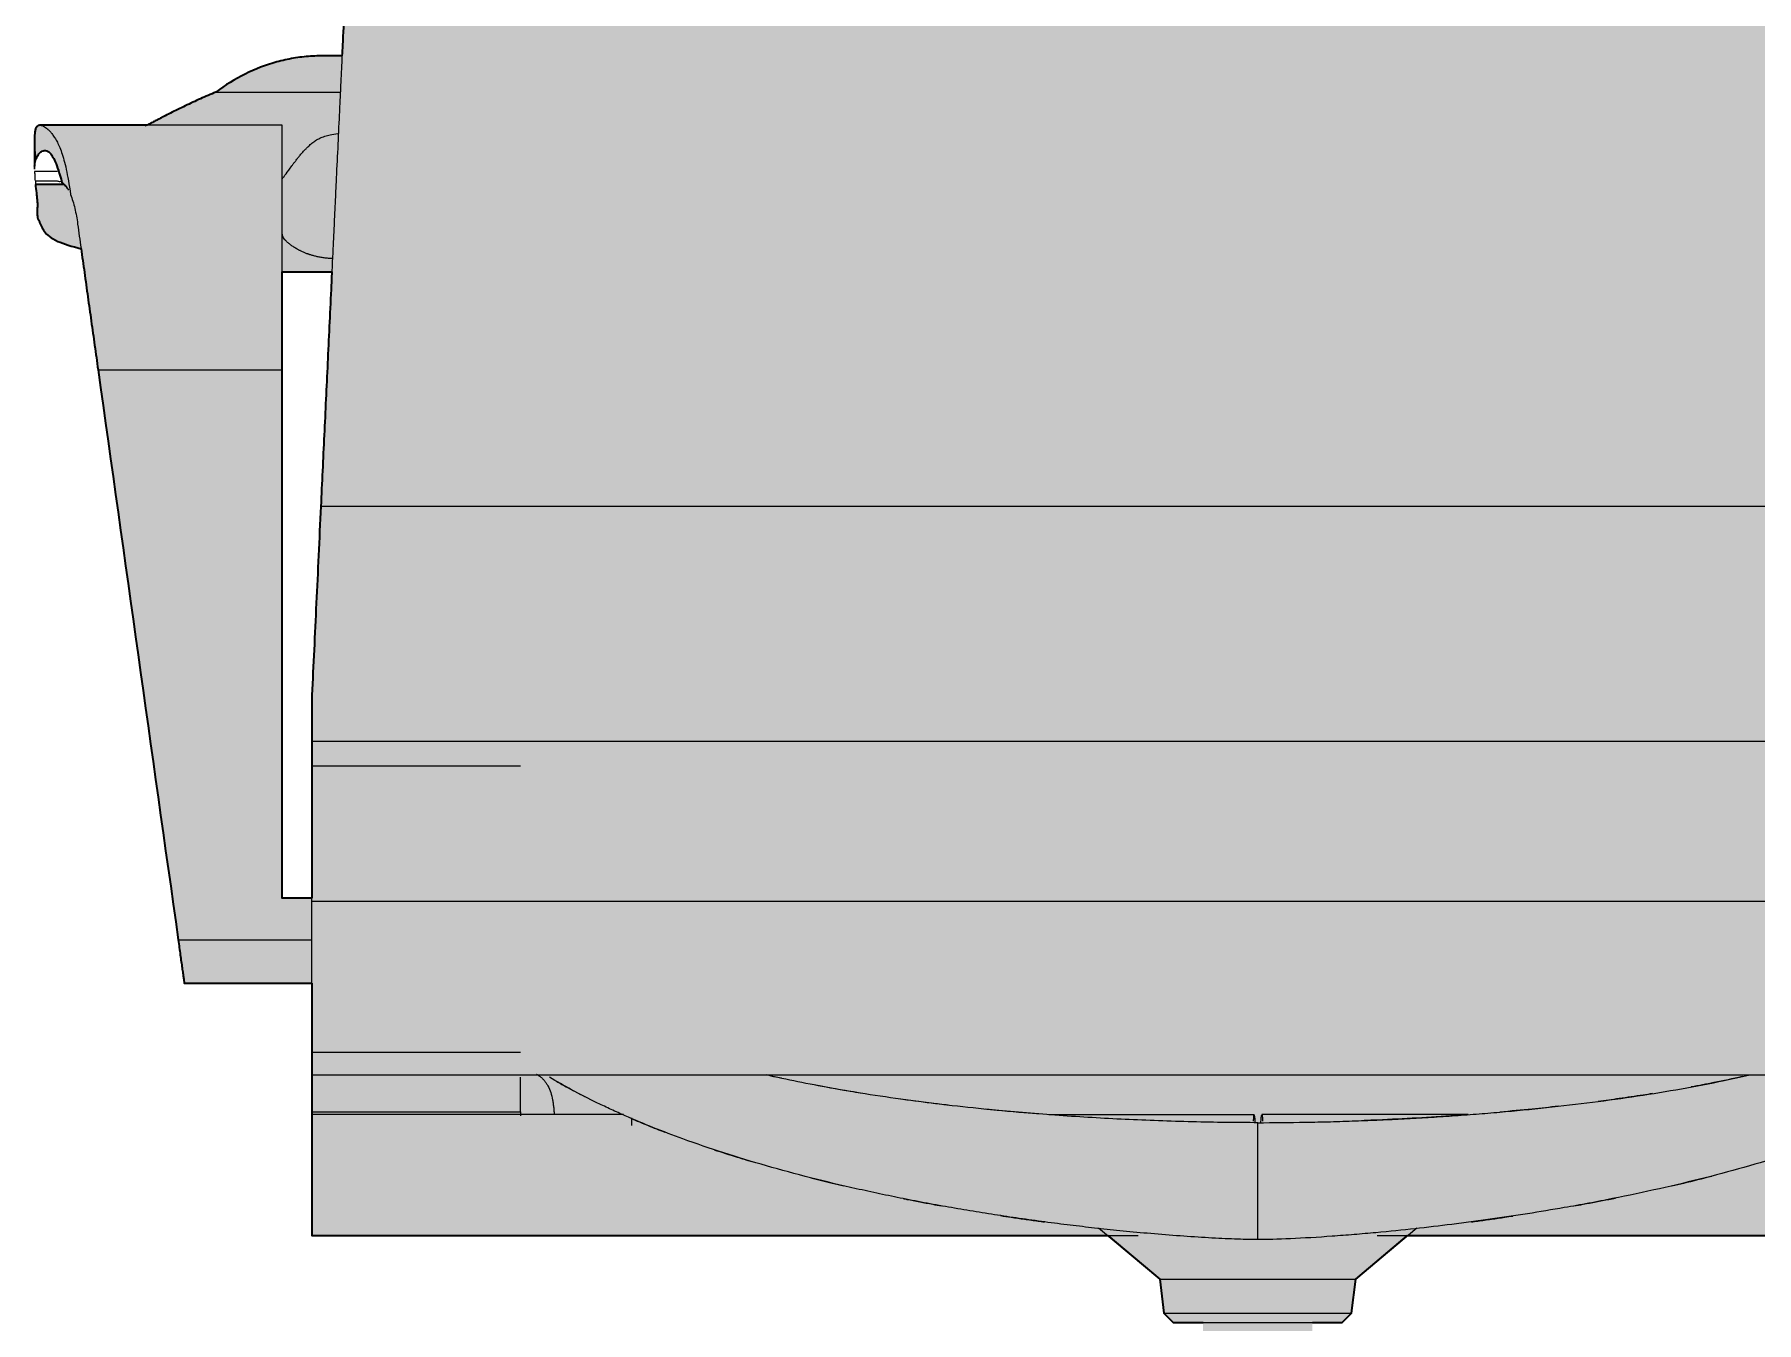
# Model space of a CAD drawing. Header units: millimetres. Extents: x 0 to 2114, y 0 to 2075.
# Drawn here: x 153.1 to 600.3, y 1516.9 to 1851.5 of the extents above; entities that cross this region are included whole.
import ezdxf

# ---------------------------------------------------------------- set-up
doc = ezdxf.new("R2010")
doc.units = ezdxf.units.MM
doc.layers.add('Blocks', color=7, linetype='Continuous')
doc.layers.add('Blocks$Fill', color=7, linetype='Continuous', true_color=0xffffff)
doc.layers.add('Blocks$Inner', color=7, linetype='Continuous', lineweight=25, true_color=0x007f00)
doc.layers.add('Blocks$Outline', color=7, linetype='Continuous', lineweight=35, true_color=0xff3f3f)

# ---------------------------------------------------------------- blocks, each defined once
blk = doc.blocks.new('Setu Side Chair Front')
at = {"layer": 'Blocks$Fill'}
h = blk.add_hatch(color=256, dxfattribs=at)
h.paths.add_polyline_path([(187.05, 61.03), (181.1, 57.6), (181.1, 3.43), (187.05, 0), (227.23, 0), (231.92, 4.7), (231.92, 56.33), (227.93, 60.33), (231.79, 60.33), (231.79, 73.03), (231.82, 73.59), (231.86, 74.15), (231.91, 74.71), (231.97, 75.27), (232.05, 75.82), (232.14, 76.36), (232.24, 76.91), (232.35, 77.45), (232.48, 77.98), (232.62, 78.51), (232.78, 79.04), (232.94, 79.57), (233.12, 80.08), (233.31, 80.6), (233.51, 81.1), (233.73, 81.6), (233.95, 82.09), (234.19, 82.57), (234.44, 83.04), (234.7, 83.51), (234.97, 83.96), (235.25, 84.41), (235.54, 84.84), (235.84, 85.27), (236.15, 85.68), (236.47, 86.09), (236.8, 86.48), (237.14, 86.86), (237.49, 87.23), (237.85, 87.59), (238.21, 87.93), (238.58, 88.27), (238.97, 88.59), (239.35, 88.89), (239.75, 89.19), (240.15, 89.47), (240.56, 89.73), (240.97, 89.99), (241.39, 90.22), (241.82, 90.44), (242.24, 90.65), (242.67, 90.84), (243.11, 91.02), (243.55, 91.18), (244, 91.33), (244.45, 91.47), (244.9, 91.58), (245.36, 91.69), (450.28, 133.35), (451.21, 133.51), (452.2, 133.65), (453.23, 133.78), (454.3, 133.88), (455.39, 133.97), (456.48, 134.04), (457.57, 134.07), (458.63, 134.09), (459.66, 134.08), (460.64, 134.04), (461.55, 133.97), (462.4, 133.89), (462.79, 133.84), (463.16, 133.78), (463.51, 133.72), (463.83, 133.66), (464.12, 133.59), (464.26, 133.55), (464.4, 133.51), (464.52, 133.48), (464.64, 133.44), (464.75, 133.4), (464.86, 133.36), (485.52, 123.25), (547.45, 91.69), (547.55, 91.64), (547.64, 91.58), (547.73, 91.53), (547.82, 91.47), (547.92, 91.4), (548.01, 91.33), (548.1, 91.26), (548.19, 91.18), (548.28, 91.1), (548.36, 91.02), (548.45, 90.93), (548.54, 90.84), (548.63, 90.75), (548.71, 90.65), (548.8, 90.55), (548.89, 90.44), (548.97, 90.34), (549.06, 90.22), (549.23, 89.99), (549.39, 89.73), (549.56, 89.47), (549.72, 89.19), (549.88, 88.89), (550.04, 88.59), (550.19, 88.27), (550.34, 87.93), (550.49, 87.59), (550.63, 87.23), (550.77, 86.86), (550.91, 86.48), (551.05, 86.09), (551.3, 85.27), (551.54, 84.41), (551.76, 83.51), (551.97, 82.57), (552.15, 81.6), (552.32, 80.59), (552.47, 79.57), (552.6, 78.51), (552.71, 77.45), (552.8, 76.36), (552.86, 75.27), (552.91, 74.15), (552.94, 73.03), (552.94, 61.03), (538.15, 61.03), (532.21, 57.6), (532.21, 3.43), (538.15, 0), (578.33, 0), (583.03, 4.7), (583.03, 56.33), (579.03, 60.33), (581.28, 60.33), (581.28, 120.66), (581.28, 120.7), (581.28, 120.73), (581.27, 120.77), (581.27, 120.8), (581.27, 120.84), (581.26, 120.87), (581.25, 120.91), (581.25, 120.94), (581.24, 120.98), (581.23, 121.01), (581.22, 121.05), (581.2, 121.08), (581.19, 121.12), (581.18, 121.16), (581.16, 121.19), (581.15, 121.23), (581.13, 121.26), (581.11, 121.3), (581.09, 121.34), (581.07, 121.37), (581.05, 121.41), (581.03, 121.45), (581.01, 121.49), (580.98, 121.52), (580.93, 121.6), (580.88, 121.67), (580.82, 121.75), (580.75, 121.82), (580.52, 122.09), (759.43, 91.58), (759.98, 91.47), (760.53, 91.33), (761.07, 91.18), (761.6, 91.02), (762.12, 90.84), (762.65, 90.65), (763.16, 90.44), (763.67, 90.22), (764.18, 89.99), (764.68, 89.73), (765.17, 89.47), (765.66, 89.19), (766.14, 88.89), (766.61, 88.59), (767.07, 88.27), (767.52, 87.93), (767.96, 87.59), (768.39, 87.23), (768.81, 86.86), (769.22, 86.48), (769.62, 86.09), (770, 85.68), (770.38, 85.27), (770.74, 84.84), (771.09, 84.41), (771.43, 83.96), (771.76, 83.51), (772.07, 83.04), (772.37, 82.57), (772.66, 82.09), (772.93, 81.6), (773.19, 81.1), (773.44, 80.6), (773.67, 80.08), (773.88, 79.57), (774.08, 79.04), (774.27, 78.51), (774.44, 77.98), (774.59, 77.45), (774.73, 76.91), (774.85, 76.36), (774.96, 75.82), (775.06, 75.27), (775.13, 74.71), (775.19, 74.15), (775.24, 73.59), (775.27, 73.03), (775.27, 61.03), (752.19, 61.03), (746.25, 57.6), (746.25, 3.43), (752.19, 0), (792.37, 0), (797.06, 4.7), (797.06, 56.33), (793.07, 60.33), (799.29, 60.33), (799.29, 117.55), (503.88, 213.53), (497.72, 214.77), (484.94, 215.13), (484.94, 344.35), (492.68, 344.35), (495.11, 346.78), (496.19, 355.6), (509.69, 366.92), (716.47, 366.93), (716.47, 366.95), (716.47, 367.98), (720.44, 367.98), (720.44, 394.31), (720.44, 414.56), (720.44, 414.56), (720.44, 432.49), (749.67, 432.5), (749.67, 432.5), (749.67, 432.5), (749.67, 432.51), (749.67, 432.51), (749.67, 432.51), (751.25, 443.77), (772.06, 591.79), (772.95, 598.14), (776.47, 623.23), (778.21, 623.69), (779.8, 624.16), (780.54, 624.4), (781.23, 624.64), (781.88, 624.89), (782.48, 625.14), (782.82, 625.29), (783.14, 625.44), (783.44, 625.6), (783.73, 625.76), (784, 625.91), (784.25, 626.07), (784.49, 626.23), (784.71, 626.39), (784.81, 626.47), (784.91, 626.55), (785.01, 626.63), (785.11, 626.72), (785.2, 626.8), (785.28, 626.88), (785.37, 626.96), (785.45, 627.04), (785.53, 627.12), (785.61, 627.2), (785.68, 627.29), (785.75, 627.37), (785.82, 627.45), (785.89, 627.53), (786.01, 627.7), (786.13, 627.86), (786.24, 628.03), (786.34, 628.19), (786.44, 628.36), (786.53, 628.53), (786.61, 628.69), (786.78, 629.02), (787.47, 630.51), (787.51, 630.59), (787.54, 630.68), (787.58, 630.76), (787.61, 630.84), (787.63, 630.92), (787.66, 631), (787.69, 631.08), (787.71, 631.16), (787.73, 631.24), (787.75, 631.32), (787.77, 631.4), (787.79, 631.48), (787.82, 631.65), (787.84, 631.8), (787.86, 631.96), (787.87, 632.12), (787.88, 632.28), (787.89, 632.44), (787.89, 632.6), (787.89, 632.91), (787.81, 634.45), (787.81, 634.6), (787.8, 634.75), (787.81, 634.91), (787.81, 635.06), (787.83, 635.36), (788.08, 637.72), (788.33, 639.93), (780.88, 639.93), (781.02, 640.06), (781.16, 640.19), (781.3, 640.31), (781.45, 640.44), (781.9, 642.09), (782.34, 643.52), (782.56, 644.16), (782.77, 644.75), (782.97, 645.28), (783.18, 645.77), (783.38, 646.22), (783.48, 646.42), (783.58, 646.62), (783.68, 646.8), (783.77, 646.98), (783.87, 647.14), (783.97, 647.3), (784.06, 647.44), (784.16, 647.58), (784.25, 647.71), (784.34, 647.83), (784.43, 647.94), (784.48, 647.99), (784.52, 648.04), (784.57, 648.09), (784.61, 648.13), (784.66, 648.18), (784.7, 648.22), (784.75, 648.26), (784.79, 648.3), (784.84, 648.34), (784.88, 648.37), (784.93, 648.4), (784.97, 648.43), (785.01, 648.46), (785.06, 648.49), (785.1, 648.52), (785.14, 648.54), (785.19, 648.56), (785.23, 648.58), (785.27, 648.6), (785.31, 648.62), (785.36, 648.64), (785.4, 648.65), (785.44, 648.67), (785.48, 648.68), (785.53, 648.69), (785.57, 648.7), (785.61, 648.71), (785.65, 648.72), (785.69, 648.72), (785.73, 648.73), (785.77, 648.73), (785.81, 648.74), (785.85, 648.74), (785.89, 648.74), (785.93, 648.74), (785.97, 648.73), (786.01, 648.73), (786.05, 648.73), (786.09, 648.72), (786.13, 648.72), (786.17, 648.71), (786.21, 648.7), (786.24, 648.7), (786.28, 648.69), (786.32, 648.68), (786.35, 648.67), (786.39, 648.66), (786.43, 648.64), (786.46, 648.63), (786.5, 648.62), (786.54, 648.6), (786.57, 648.59), (786.6, 648.57), (786.64, 648.55), (786.67, 648.54), (786.71, 648.52), (786.74, 648.5), (786.77, 648.48), (786.81, 648.46), (786.84, 648.44), (786.87, 648.42), (786.9, 648.39), (786.93, 648.37), (786.96, 648.35), (787, 648.32), (787.03, 648.3), (787.08, 648.25), (787.14, 648.19), (787.2, 648.14), (787.25, 648.08), (787.3, 648.02), (787.36, 647.97), (787.41, 647.91), (787.46, 647.85), (787.5, 647.78), (787.55, 647.72), (787.64, 647.6), (787.72, 647.47), (787.8, 647.35), (787.87, 647.22), (787.94, 647.09), (788.01, 646.95), (788.07, 646.82), (788.13, 646.68), (788.18, 646.54), (788.23, 646.39), (788.28, 646.23), (788.33, 646.07), (788.37, 645.91), (788.41, 645.74), (788.44, 645.57), (788.47, 645.4), (788.5, 645.22), (788.52, 645.05), (788.54, 644.87), (788.56, 644.65), (788.56, 651.74), (788.56, 652.15), (788.53, 652.75), (788.52, 653.04), (788.5, 653.31), (788.47, 653.57), (788.45, 653.7), (788.43, 653.81), (788.41, 653.93), (788.39, 654.04), (788.37, 654.14), (788.34, 654.24), (788.31, 654.33), (788.28, 654.42), (788.25, 654.51), (788.22, 654.58), (788.2, 654.62), (788.19, 654.66), (788.17, 654.7), (788.15, 654.73), (788.13, 654.77), (788.11, 654.8), (788.1, 654.83), (788.08, 654.86), (788.05, 654.89), (788.03, 654.92), (788.02, 654.93), (788.01, 654.95), (788, 654.96), (787.99, 654.97), (787.98, 654.99), (787.97, 655), (787.95, 655.01), (787.94, 655.02), (787.93, 655.03), (787.92, 655.05), (787.9, 655.06), (787.89, 655.07), (787.88, 655.08), (787.87, 655.09), (787.85, 655.1), (787.84, 655.11), (787.82, 655.12), (787.81, 655.13), (787.8, 655.14), (787.78, 655.15), (787.77, 655.15), (787.75, 655.16), (787.74, 655.17), (787.72, 655.18), (787.71, 655.19), (787.69, 655.19), (787.67, 655.2), (787.66, 655.21), (787.63, 655.22), (787.61, 655.23), (787.58, 655.24), (787.55, 655.24), (787.52, 655.25), (787.49, 655.26), (787.47, 655.27), (787.44, 655.27), (787.41, 655.28), (787.37, 655.28), (787.34, 655.28), (787.31, 655.29), (787.28, 655.29), (787.25, 655.29), (787.21, 655.29), (787.18, 655.29), (787.02, 655.29), (759.44, 655.29), (749.42, 660.33), (745.48, 662.17), (741.45, 663.92), (740.45, 664.65), (739.43, 665.35), (738.4, 666.03), (737.35, 666.68), (736.29, 667.3), (735.21, 667.9), (734.12, 668.46), (733.02, 669), (731.9, 669.5), (730.76, 669.98), (729.61, 670.43), (728.45, 670.85), (727.28, 671.24), (726.1, 671.59), (724.91, 671.92), (723.72, 672.21), (722.21, 672.52), (720.69, 672.79), (719.93, 672.9), (719.17, 673), (718.41, 673.09), (717.64, 673.16), (716.87, 673.21), (716.1, 673.25), (715.33, 673.28), (714.46, 673.29), (710.54, 673.29), (698.55, 902.08), (698.55, 902.12), (243.7, 902.12), (243.7, 902.08), (232.93, 673.29), (227.18, 673.29), (226.96, 673.29), (225.85, 673.27), (224.74, 673.21), (223.64, 673.13), (222.53, 673.01), (221.43, 672.86), (220.33, 672.69), (219.24, 672.49), (218.15, 672.26), (217.07, 672), (216, 671.72), (214.94, 671.41), (213.88, 671.08), (212.84, 670.73), (211.8, 670.35), (210.78, 669.94), (209.76, 669.51), (208.76, 669.06), (207.76, 668.58), (206.78, 668.08), (205.8, 667.55), (204.84, 667.01), (203.89, 666.43), (202.94, 665.84), (202.01, 665.22), (201.09, 664.58), (200.19, 663.92), (196.16, 662.17), (192.22, 660.33), (182.21, 655.29), (154.46, 655.29), (154.43, 655.29), (154.39, 655.29), (154.36, 655.29), (154.33, 655.29), (154.3, 655.28), (154.27, 655.28), (154.24, 655.28), (154.21, 655.27), (154.18, 655.27), (154.15, 655.26), (154.12, 655.25), (154.09, 655.24), (154.06, 655.24), (154.04, 655.23), (154.01, 655.22), (153.98, 655.21), (153.97, 655.2), (153.95, 655.19), (153.94, 655.19), (153.92, 655.18), (153.9, 655.17), (153.89, 655.16), (153.87, 655.15), (153.86, 655.15), (153.84, 655.14), (153.83, 655.13), (153.82, 655.12), (153.8, 655.11), (153.79, 655.1), (153.78, 655.09), (153.76, 655.08), (153.75, 655.07), (153.74, 655.06), (153.72, 655.05), (153.71, 655.03), (153.7, 655.02), (153.69, 655.01), (153.67, 655), (153.66, 654.99), (153.65, 654.97), (153.64, 654.96), (153.63, 654.95), (153.62, 654.93), (153.61, 654.92), (153.59, 654.89), (153.57, 654.86), (153.55, 654.83), (153.53, 654.8), (153.51, 654.77), (153.49, 654.73), (153.47, 654.7), (153.45, 654.66), (153.44, 654.62), (153.42, 654.58), (153.39, 654.51), (153.36, 654.42), (153.33, 654.33), (153.3, 654.24), (153.28, 654.14), (153.25, 654.04), (153.23, 653.93), (153.21, 653.81), (153.19, 653.69), (153.17, 653.57), (153.15, 653.31), (153.12, 653.04), (153.11, 652.75), (153.09, 652.15), (153.08, 651.74), (153.08, 644.65), (153.1, 644.87), (153.12, 645.05), (153.14, 645.22), (153.17, 645.4), (153.2, 645.57), (153.23, 645.74), (153.27, 645.91), (153.31, 646.07), (153.36, 646.23), (153.41, 646.39), (153.46, 646.54), (153.51, 646.68), (153.57, 646.82), (153.63, 646.95), (153.7, 647.09), (153.77, 647.22), (153.84, 647.35), (153.92, 647.47), (154, 647.6), (154.09, 647.72), (154.14, 647.78), (154.19, 647.85), (154.23, 647.91), (154.28, 647.97), (154.34, 648.02), (154.39, 648.08), (154.44, 648.14), (154.5, 648.19), (154.56, 648.25), (154.62, 648.3), (154.65, 648.32), (154.68, 648.35), (154.71, 648.37), (154.74, 648.39), (154.77, 648.42), (154.8, 648.44), (154.83, 648.46), (154.87, 648.48), (154.9, 648.5), (154.93, 648.52), (154.97, 648.54), (155, 648.55), (155.04, 648.57), (155.07, 648.59), (155.11, 648.6), (155.14, 648.62), (155.18, 648.63), (155.21, 648.64), (155.25, 648.66), (155.29, 648.67), (155.32, 648.68), (155.36, 648.69), (155.4, 648.7), (155.44, 648.7), (155.47, 648.71), (155.51, 648.72), (155.55, 648.72), (155.59, 648.73), (155.63, 648.73), (155.67, 648.73), (155.71, 648.74), (155.75, 648.74), (155.79, 648.74), (155.83, 648.74), (155.87, 648.73), (155.91, 648.73), (155.95, 648.72), (155.99, 648.72), (156.03, 648.71), (156.07, 648.7), (156.12, 648.69), (156.16, 648.68), (156.2, 648.67), (156.24, 648.65), (156.28, 648.64), (156.33, 648.62), (156.37, 648.6), (156.41, 648.58), (156.45, 648.56), (156.5, 648.54), (156.54, 648.52), (156.58, 648.49), (156.63, 648.46), (156.67, 648.43), (156.72, 648.4), (156.76, 648.37), (156.8, 648.34), (156.85, 648.3), (156.89, 648.26), (156.94, 648.22), (156.98, 648.18), (157.03, 648.13), (157.07, 648.09), (157.12, 648.04), (157.16, 647.99), (157.21, 647.94), (157.3, 647.83), (157.39, 647.71), (157.49, 647.58), (157.58, 647.44), (157.67, 647.3), (157.77, 647.14), (157.87, 646.98), (157.96, 646.8), (158.06, 646.62), (158.16, 646.42), (158.26, 646.22), (158.46, 645.77), (158.67, 645.28), (158.87, 644.75), (159.09, 644.16), (159.3, 643.52), (159.74, 642.09), (160.19, 640.44), (160.34, 640.31), (160.48, 640.19), (160.63, 640.06), (160.76, 639.93), (153.31, 639.93), (153.75, 635.97), (153.81, 635.36), (153.83, 635.06), (153.83, 634.91), (153.84, 634.75), (153.84, 634.6), (153.83, 634.45), (153.75, 632.91), (153.75, 632.6), (153.75, 632.44), (153.76, 632.28), (153.77, 632.12), (153.78, 631.96), (153.8, 631.8), (153.83, 631.65), (153.85, 631.48), (153.87, 631.4), (153.89, 631.32), (153.91, 631.24), (153.93, 631.16), (153.95, 631.08), (153.98, 631), (154.01, 630.92), (154.03, 630.84), (154.07, 630.76), (154.1, 630.68), (154.13, 630.59), (154.17, 630.51), (154.86, 629.02), (155.03, 628.69), (155.11, 628.53), (155.2, 628.36), (155.3, 628.19), (155.4, 628.03), (155.51, 627.86), (155.63, 627.7), (155.76, 627.53), (155.82, 627.45), (155.89, 627.37), (155.96, 627.29), (156.03, 627.2), (156.11, 627.12), (156.19, 627.04), (156.27, 626.96), (156.36, 626.88), (156.44, 626.8), (156.54, 626.72), (156.63, 626.63), (156.73, 626.55), (156.83, 626.47), (156.93, 626.39), (157.16, 626.23), (157.39, 626.07), (157.64, 625.91), (157.91, 625.76), (158.2, 625.6), (158.5, 625.44), (158.82, 625.29), (159.17, 625.14), (159.76, 624.89), (160.41, 624.64), (161.11, 624.4), (161.84, 624.16), (163.44, 623.69), (165.17, 623.23), (169.59, 591.79), (190.39, 443.77), (190.94, 439.85), (191.97, 432.51), (191.97, 432.51), (191.97, 432.51), (191.97, 432.5), (191.97, 432.5), (191.97, 432.5), (225.12, 432.49), (225.12, 408.79), (225.12, 408.71), (225.14, 398.4), (225.14, 398.39), (225.14, 398.38), (225.14, 366.98), (225.14, 366.95), (225.14, 366.93), (279.47, 366.92), (431.81, 366.92), (445.31, 355.6), (446.39, 346.78), (448.82, 344.35), (456.56, 344.35), (456.56, 215.13), (443.86, 214.77), (437.7, 213.53), (429.36, 210.82), (429.02, 210.7), (295.14, 157.41), (207.04, 121.44), (205.89, 120.93), (205.37, 120.68), (204.9, 120.44), (204.68, 120.31), (204.46, 120.19), (204.26, 120.07), (204.08, 119.96), (203.9, 119.84), (203.73, 119.73), (203.58, 119.61), (203.44, 119.51), (203.31, 119.4), (203.25, 119.35), (203.2, 119.3), (203.14, 119.25), (203.09, 119.2), (203.05, 119.15), (203, 119.1), (202.97, 119.06), (202.93, 119.02), (202.92, 118.99), (202.9, 118.97), (202.89, 118.95), (202.87, 118.93), (202.86, 118.91), (202.85, 118.89), (202.84, 118.87), (202.83, 118.85), (202.82, 118.83), (202.81, 118.81), (202.8, 118.79), (202.79, 118.77), (202.76, 118.74), (202.73, 118.71), (202.71, 118.68), (202.68, 118.65), (202.66, 118.62), (202.64, 118.59), (202.61, 118.56), (202.59, 118.53), (202.58, 118.5), (202.56, 118.47), (202.54, 118.44), (202.54, 118.43), (202.53, 118.41), (202.52, 118.4), (202.52, 118.38), (202.51, 118.37), (202.51, 118.36), (202.5, 118.34), (202.5, 118.33), (202.49, 118.31), (202.49, 118.3), (202.48, 118.28), (202.48, 118.27), (202.48, 118.25), (202.47, 118.23), (202.47, 118.22), (202.47, 118.21), (202.47, 118.21), (202.47, 118.2), (202.47, 118.19), (202.47, 118.18), (202.47, 118.17), (202.47, 118.16), (202.47, 118.16), (202.47, 118.16), (202.47, 118.16), (202.47, 61.03)], flags=0)
h.paths.add_polyline_path([(713.47, 617.25), (724.22, 617.25), (724.22, 454.53), (720.44, 454.53), (720.44, 484.44), (720.23, 488.43), (720.22, 488.47), (717.05, 549.1)], flags=0)
h.paths.add_polyline_path([(217.42, 591.79), (217.42, 617.25), (230.3, 617.25), (225.12, 507.27), (225.12, 500.14), (225.12, 495.25), (225.12, 454.53), (217.42, 454.53)], flags=0)
at = {"layer": 'Blocks$Inner'}
for p, q in [((232.93, 673.29), (227.18, 673.29)), ((200.19, 663.92), (232.49, 663.92)), ((153.08, 651.74), (153.08, 643.9)), ((159.01, 643.25), (153.1, 643.25)), ((153.23, 640.89), (158.62, 640.89)), ((153.31, 640.89), (153.31, 639.93)), ((160.83, 639.93), (153.31, 639.93)), ((217.42, 617.3), (230.3, 617.3)), ((217.42, 617.25), (230.3, 617.25)), ((169.59, 591.79), (217.42, 591.79)), ((716.67, 556.3), (227.43, 556.3)), ((717.05, 495.25), (225.12, 495.25)), ((279.27, 488.87), (225.14, 488.87)), ((225.12, 453.8), (717.05, 453.8)), ((191.97, 432.5), (225.12, 432.49)), ((225.14, 414.56), (279.27, 414.56)), ((225.12, 408.71), (717.05, 408.71)), ((308.17, 395.5), (308.17, 397.54)), ((470.8, 365.89), (470.8, 396.26)), ((448.82, 344.35), (453.01, 344.35)), ((488.49, 344.35), (492.68, 344.35))]:
    blk.add_line(p, q, dxfattribs=at)
for points in [[(217.42, 655.29), (154.46, 655.29)], [(169.59, 591.79), (190.39, 443.77), (225.12, 443.77)], [(225.12, 454.53), (217.42, 454.53), (217.42, 591.79)], [(225.14, 398.03), (225.14, 399.05), (279.27, 399.05), (279.27, 398.03)], [(306.07, 398.41), (279.4, 398.41), (225.14, 398.4)], [(416.46, 398.41), (421.96, 398.41), (428.92, 398.41), (435.94, 398.41), (437.53, 398.41), (439.13, 398.41), (440.72, 398.41), (442.31, 398.41), (443.91, 398.41), (445.5, 398.41), (447.09, 398.41), (448.69, 398.41), (450.28, 398.41), (451.88, 398.41), (453.47, 398.41), (455.06, 398.41), (456.66, 398.41), (458.25, 398.41), (459.85, 398.41), (461.44, 398.41), (463.04, 398.41), (464.63, 398.41), (466.23, 398.41), (467.82, 398.41), (469.42, 398.41), (469.78, 398.41)], [(525.44, 398.41), (519.65, 398.41), (512.69, 398.41), (505.67, 398.41), (498.59, 398.41), (497, 398.41), (495.4, 398.41), (493.81, 398.41), (492.21, 398.41), (490.62, 398.41), (489.03, 398.41), (487.43, 398.41), (485.84, 398.41), (484.24, 398.41), (482.65, 398.41), (481.05, 398.41), (479.46, 398.41), (477.86, 398.41), (476.27, 398.41), (474.67, 398.41), (473.08, 398.41), (471.82, 398.41)], [(225.14, 366.93), (279.47, 366.92), (336.64, 366.92), (391.08, 366.92), (392.67, 366.92), (399.43, 366.92), (401.02, 366.92), (407.87, 366.92), (409.46, 366.92), (411.05, 366.92), (412.64, 366.92), (419.61, 366.92), (421.2, 366.92), (422.79, 366.92), (424.38, 366.92), (425.97, 366.92), (427.56, 366.92), (429.16, 366.92), (430.75, 366.92), (432.34, 366.92), (433.93, 366.92), (435.53, 366.92), (439.72, 366.92)], [(429.42, 368.93), (445.31, 355.6), (496.19, 355.6), (512.06, 368.92)], [(501.77, 366.92), (506.08, 366.92), (507.67, 366.92), (509.27, 366.92), (510.86, 366.92), (512.45, 366.92), (514.04, 366.92), (515.63, 366.92), (517.23, 366.92), (518.82, 366.92), (520.41, 366.92), (522, 366.92), (528.97, 366.92), (530.56, 366.92), (532.15, 366.92), (533.73, 366.92), (540.59, 366.92), (542.18, 366.92), (548.94, 366.92), (550.53, 366.92), (604.97, 366.92), (662.14, 366.92), (716.47, 366.93)], [(445.31, 355.6), (446.39, 346.78), (495.11, 346.78), (496.19, 355.6)], [(446.39, 346.78), (448.82, 344.35), (492.68, 344.35), (495.11, 346.78)]]:
    blk.add_lwpolyline(points, dxfattribs=at)
for points, knots in [([(242.88, 884.74), (242.6, 878.72), (242.03, 866.67), (241.18, 848.57), (240.33, 830.47), (239.48, 812.34), (238.61, 793.97), (237.75, 775.62), (236.9, 757.58), (236.05, 739.56), (235.21, 721.67), (234.51, 706.76), (233.93, 694.54), (233.5, 685.28), (233.14, 677.58), (232.85, 671.48), (232.64, 666.94), (232.42, 662.46), (232.15, 656.58), (231.81, 649.3), (231.46, 642), (231.18, 636.04), (230.97, 631.5), (230.75, 626.87), (230.45, 620.59), (230.08, 612.62), (229.63, 602.99), (229.18, 593.49), (228.74, 584.14), (228.15, 571.69), (227.72, 562.44), (227.43, 556.3)], [457.543763, 457.543763, 457.543763, 457.543763, 457.599319, 457.654874, 457.71043, 457.765985, 457.821541, 457.877096, 457.932652, 457.988207, 458.043763, 458.099319, 458.127096, 458.154874, 458.182652, 458.196541, 458.21043, 458.224319, 458.238207, 458.265985, 458.293763, 458.307652, 458.321541, 458.33543, 458.349319, 458.377096, 458.404874, 458.432652, 458.46043, 458.488207, 458.543763, 458.543763, 458.543763, 458.543763]), ([(229.19, 673.23), (228.45, 673.28), (226.96, 673.31), (224, 673.21), (220.32, 672.76), (214.53, 671.46), (207.65, 668.84), (202.59, 665.71), (200.19, 663.92)], [0.3, 0.3, 0.3, 0.3, 0.35, 0.4, 0.5, 0.6, 0.8, 1, 1, 1, 1]), ([(181.84, 655.11), (182.16, 655.27), (182.79, 655.58), (183.73, 656.04), (184.65, 656.52), (185.57, 657), (186.81, 657.64), (189.01, 658.75), (192.21, 660.34), (196.14, 662.18), (198.83, 663.35), (200.19, 663.92)], [-1.07939281, -1.07939281, -1.07939281, -1.07939281, -1.075, -1.07083333, -1.06666667, -1.0625, -1.05833333, -1.05, -1.03333333, -1.01666667, -1, -1, -1, -1]), ([(153.5, 647.03), (153.47, 647.23), (153.41, 647.64), (153.32, 648.28), (153.24, 648.92), (153.15, 649.8), (153.1, 650.68), (153.08, 651.54), (153.08, 652.16), (153.11, 652.75), (153.15, 653.51), (153.26, 654.14), (153.42, 654.6), (153.61, 654.97), (153.94, 655.25), (154.48, 655.32), (155, 655.22), (155.43, 655.05), (155.9, 654.76), (156.43, 654.37), (156.99, 653.84), (157.57, 653.15), (158.18, 652.27), (158.84, 651.21), (159.5, 649.9), (160.34, 647.75), (161.32, 644.17), (162.07, 639.94), (162.43, 637.33)], [0.4666667, 0.4666667, 0.4666667, 0.4666667, 0.4833333, 0.5, 0.5166667, 0.5333333, 0.5666667, 0.5833333, 0.6, 0.6166667, 0.6333333, 0.6666667, 0.6833333, 0.7, 0.7333333, 0.7666667, 0.7833333, 0.8, 0.8166667, 0.8333333, 0.85, 0.8666667, 0.8833333, 0.9, 0.9166667, 0.9333333, 0.9666667, 1, 1, 1, 1]), ([(217.42, 591.79), (217.42, 626.81), (217.42, 652.25), (217.42, 655.23), (217.42, 655.29)], [144.2666253, 144.2666253, 144.2666253, 144.2666253, 144.42276, 144.5482955, 144.5482955, 144.5482955, 144.5482955]), ([(217.42, 641.4), (217.45, 641.46), (217.75, 641.84), (218.8, 643.22), (219.76, 644.56), (220.39, 645.41), (220.91, 646.08), (221.47, 646.8), (222.08, 647.56), (222.63, 648.21), (223.05, 648.66), (223.3, 648.92), (223.49, 649.11), (223.69, 649.3), (223.95, 649.55), (224.42, 650), (225.12, 650.63), (225.91, 651.23), (226.61, 651.66), (227.19, 651.95), (227.81, 652.21), (228.67, 652.52), (229.96, 652.88), (231.13, 653.07), (231.82, 653.15)], [0, 0, 0, 0, 0.1666667, 0.3333333, 0.4166667, 0.4583333, 0.5, 0.5416667, 0.5833333, 0.625, 0.6458333, 0.65625, 0.6666667, 0.6770833, 0.6875, 0.7083333, 0.75, 0.7916667, 0.8125, 0.8333333, 0.8541667, 0.875, 0.9166667, 0.9690958, 0.9690958, 0.9690958, 0.9690958]), ([(153.06, 643.86), (153.06, 643.9), (153.06, 644.17), (153.07, 644.69), (153.15, 645.28), (153.23, 645.74), (153.31, 646.08), (153.41, 646.39), (153.55, 646.78), (153.76, 647.22), (154.03, 647.64), (154.28, 647.97), (154.5, 648.2), (154.73, 648.4), (155.09, 648.61), (155.58, 648.77), (156.23, 648.71), (156.93, 648.3), (157.67, 647.4), (158.72, 645.39), (159.58, 642.8), (160.19, 640.44)], [-1.9474949, -1.9474949, -1.9474949, -1.9474949, -1.9375, -1.875, -1.8125, -1.78125, -1.75, -1.71875, -1.6875, -1.625, -1.5625, -1.53125, -1.5, -1.46875, -1.4375, -1.375, -1.3125, -1.25, -1.1875, -1.125, -1, -1, -1, -1]), ([(153.31, 639.93), (153.4, 639.22), (153.52, 638.12), (153.67, 636.76), (153.75, 635.97), (153.81, 635.36), (153.85, 634.75), (153.81, 633.94), (153.73, 632.91), (153.76, 631.86), (153.94, 631.11), (154.09, 630.68), (154.25, 630.35), (154.41, 630.02), (154.61, 629.58), (154.96, 628.8), (155.54, 627.69), (156.78, 626.38), (159.42, 624.86), (162.77, 623.83), (165.17, 623.23)], [0, 0, 0, 0, 0.1, 0.15, 0.175, 0.2, 0.225, 0.25, 0.3, 0.35, 0.375, 0.3875, 0.4, 0.4125, 0.425, 0.45, 0.5, 0.55, 0.6, 0.681868, 0.681868, 0.681868, 0.681868]), ([(158.62, 640.89), (158.75, 640.87), (159, 640.83), (159.33, 640.76), (159.57, 640.7), (159.74, 640.65), (159.82, 640.63), (159.86, 640.62)], [6.3908578, 6.3908578, 6.3908578, 6.3908578, 6.4741911, 6.5575244, 6.6408578, 6.6825244, 6.7241911, 6.7241911, 6.7241911, 6.7241911]), ([(161.91, 638.46), (161.83, 638.61), (161.65, 638.9), (161.33, 639.32), (160.87, 639.84), (160.48, 640.21), (160.19, 640.44)], [0.75, 0.75, 0.75, 0.75, 0.8, 0.85, 0.9, 1, 1, 1, 1]), ([(160.19, 640.44), (160.56, 640.25), (161.13, 639.71), (161.71, 638.77), (161.92, 638.4)], [-1, -1, -1, -1, -0.5, -0.229105, -0.229105, -0.229105, -0.229105]), ([(160.42, 640.28), (160.44, 640.26), (160.48, 640.23), (160.56, 640.18), (160.68, 640.08), (160.77, 639.99), (160.83, 639.93)], [0.6666667, 0.6666667, 0.6666667, 0.6666667, 0.7083333, 0.75, 0.8333333, 1, 1, 1, 1]), ([(164.27, 629.64), (164.56, 627.53), (165.01, 624.37), (165.6, 620.17), (166.04, 617.02), (166.48, 613.88), (166.92, 610.74), (167.36, 607.61), (167.81, 604.46), (168.25, 601.3), (168.84, 597.09), (169.29, 593.91), (169.59, 591.79)], [2, 2, 2, 2, 2.166667, 2.25, 2.333333, 2.416667, 2.5, 2.583333, 2.666667, 2.75, 2.833333, 3, 3, 3, 3]), ([(230.37, 620.66), (229.95, 620.68), (229.35, 620.73), (228.58, 620.81), (228.03, 620.88), (227.5, 620.96), (226.83, 621.08), (226.06, 621.25), (225.35, 621.45), (224.87, 621.59), (224.61, 621.67), (224.41, 621.74), (224.22, 621.8), (223.96, 621.89), (223.53, 622.04), (222.96, 622.29), (222.43, 622.54), (222.04, 622.73), (221.76, 622.87), (221.5, 623.01), (221.17, 623.18), (220.81, 623.39), (220.41, 623.64), (219.89, 623.99), (219.24, 624.46), (218.59, 625.02), (218.09, 625.54), (217.6, 626.22), (217.44, 626.73), (217.42, 627.07)], [0.0714286, 0.0714286, 0.0714286, 0.0714286, 0.1071429, 0.125, 0.1428571, 0.1607143, 0.1785714, 0.2142857, 0.25, 0.2678571, 0.2767857, 0.2857143, 0.2946429, 0.3035714, 0.3214286, 0.3571429, 0.3928571, 0.4107143, 0.4285714, 0.4464286, 0.4642857, 0.5, 0.5357143, 0.5714286, 0.6428571, 0.7142857, 0.7857143, 0.8571429, 1, 1, 1, 1]), ([(225.12, 507.27), (225.12, 504.72), (225.12, 501.11), (225.12, 497.22), (225.12, 495.49), (225.12, 494.91)], [491.22829717, 491.22829717, 491.22829717, 491.22829717, 491.25211772, 491.2648432, 491.27124193, 491.27124193, 491.27124193, 491.27124193]), ([(225.12, 453.8), (225.12, 458.7), (225.12, 466.88), (225.12, 473.64), (225.12, 477.79), (225.12, 481.48), (225.12, 485.49), (225.12, 489.32), (225.12, 492.21), (225.12, 494.16), (225.12, 495.19), (225.12, 495.29), (225.12, 495.21)], [-0.0005296, -0.0005296, -0.0005296, -0.0005296, 0.0503723, 0.1012742, 0.1267252, 0.1521761, 0.203078, 0.2539799, 0.3048818, 0.3557837, 0.4066856, 0.4575875, 0.4575875, 0.4575875, 0.4575875]), ([(225.12, 408.79), (225.12, 408.75), (225.12, 408.65), (225.12, 408.93), (225.12, 409.91), (225.12, 411.89), (225.12, 415.36), (225.12, 420.76), (225.12, 426.13), (225.12, 430.87), (225.12, 435.65), (225.12, 441.57), (225.12, 448.16), (225.12, 452.04), (225.12, 453.8)], [-0.1323705, -0.1323705, -0.1323705, -0.1323705, -0.1295868, -0.1219641, -0.1143413, -0.1067186, -0.0914731, -0.0762276, -0.060982, -0.0533593, -0.0457365, -0.030491, -0.0152455, -0.0005296, -0.0005296, -0.0005296, -0.0005296]), ([(190.39, 443.77), (190.59, 442.36), (190.86, 440.39), (191.18, 438.11), (191.41, 436.48), (191.56, 435.42), (191.65, 434.82), (191.7, 434.45), (191.79, 433.83), (191.89, 433.11), (191.95, 432.65), (191.97, 432.52), (191.97, 432.51), (191.97, 432.5)], [152.4778927, 152.4778927, 152.4778927, 152.4778927, 152.561236, 152.6029077, 152.6445794, 152.686251, 152.696669, 152.7070869, 152.7279227, 152.7695944, 152.8112661, 152.8390472, 152.8508223, 152.8508223, 152.8508223, 152.8508223]), ([(283.43, 408.86), (283.48, 408.83), (283.76, 408.67), (284.27, 408.34), (284.79, 407.92), (285.18, 407.54), (285.45, 407.24), (285.71, 406.91), (286.04, 406.44), (286.57, 405.54), (287.18, 404.12), (287.56, 402.52), (287.78, 401.14), (287.91, 400.08), (287.99, 399.14), (288.03, 398.54), (288.04, 398.31)], [-0.5429302, -0.5429302, -0.5429302, -0.5429302, -0.5357143, -0.5, -0.4642857, -0.4464286, -0.4285714, -0.4107143, -0.3928571, -0.3571429, -0.2857143, -0.2142857, -0.1785714, -0.1428571, -0.1071429, -0.08562, -0.08562, -0.08562, -0.08562]), ([(470.8, 365.89), (469.33, 365.89), (465.71, 365.96), (458.99, 366.27), (451.58, 366.74), (443.85, 367.35), (436.54, 368.03), (429.95, 368.71), (424.7, 369.31), (420.45, 369.83), (416.01, 370.4), (410.43, 371.16), (403.98, 372.1), (397.61, 373.11), (391.23, 374.18), (384.88, 375.33), (378.68, 376.53), (372.56, 377.78), (364.46, 379.55), (354.57, 381.91), (343.11, 385), (332.03, 388.36), (319.63, 392.6), (310.02, 396.43), (302.84, 399.67), (298.13, 401.9), (292.75, 404.65), (288.68, 406.96), (286.8, 408.08)], [1, 1, 1, 1, 1.0277778, 1.0555556, 1.0833333, 1.1111111, 1.1388889, 1.1666667, 1.1944444, 1.2083333, 1.2222222, 1.25, 1.2777778, 1.3055556, 1.3333333, 1.3611111, 1.3888889, 1.4166667, 1.4444444, 1.5, 1.5555556, 1.6111111, 1.6666667, 1.75, 1.7708333, 1.7916667, 1.8333333, 1.8701237, 1.8701237, 1.8701237, 1.8701237]), ([(288.26, 407.22), (289.2, 406.68), (291.72, 405.25), (294.29, 403.88), (295.9, 403.06)], [0.28595361, 0.28595361, 0.28595361, 0.28595361, 0.3, 0.32320296, 0.32320296, 0.32320296, 0.32320296]), ([(470.8, 396.26), (465.43, 396.26), (456.77, 396.37), (444.95, 396.73), (436.3, 397.09), (427.76, 397.55), (419.11, 398.11), (410.71, 398.76), (401.42, 399.59), (391.37, 400.64), (377.05, 402.41), (360.73, 404.94), (348.51, 407.41), (343.08, 408.66)], [31.3658713, 31.3658713, 31.3658713, 31.3658713, 31.4340532, 31.4681441, 31.502235, 31.5363259, 31.5704168, 31.6045077, 31.6385986, 31.6840532, 31.7295077, 31.8204168, 31.8966417, 31.8966417, 31.8966417, 31.8966417]), ([(655.87, 408.72), (653.65, 407.38), (648.51, 404.43), (640.03, 400.17), (630.36, 395.92), (620.2, 391.99), (609.58, 388.36), (598.5, 385), (587.03, 381.91), (575.16, 379.08), (564.99, 376.92), (556.73, 375.33), (549.31, 373.99), (540.83, 372.59), (532.8, 371.39), (527.02, 370.59), (523.63, 370.15), (518.71, 369.53), (511.72, 368.71), (503.37, 367.85), (495.79, 367.19), (488.15, 366.6), (478.94, 366.05), (473.02, 365.89), (470.8, 365.89)], [0.1229763, 0.1229763, 0.1229763, 0.1229763, 0.1666667, 0.2222222, 0.2777778, 0.3333333, 0.3888889, 0.4444444, 0.5, 0.5555556, 0.6111111, 0.6388889, 0.6666667, 0.7083333, 0.75, 0.7708333, 0.78125, 0.7916667, 0.8333333, 0.875, 0.8958333, 0.9166667, 0.9583333, 1, 1, 1, 1]), ([(470.8, 396.26), (474.75, 396.26), (481.01, 396.32), (489.6, 396.51), (496.12, 396.72), (502.53, 396.97), (508.79, 397.28), (514.99, 397.63), (521.23, 398.03), (527.48, 398.49), (533.61, 399), (539.69, 399.56), (547.79, 400.38), (557.75, 401.54), (573.32, 403.7), (586.81, 406.08), (596.13, 408.11), (598.24, 408.59)], [1, 1, 1, 1, 1.05, 1.075, 1.1, 1.125, 1.15, 1.175, 1.2, 1.225, 1.25, 1.275, 1.3, 1.35, 1.4, 1.5, 1.5295329, 1.5295329, 1.5295329, 1.5295329]), ([(596.55, 408.21), (594.13, 407.67), (589.75, 406.75), (585.31, 405.9), (583.33, 405.53)], [0.46577655, 0.46577655, 0.46577655, 0.46577655, 0.5, 0.52718322, 0.52718322, 0.52718322, 0.52718322]), ([(368.2, 403.83), (366.55, 404.09), (362.45, 404.77), (358.4, 405.5), (356, 405.96)], [0.42790085, 0.42790085, 0.42790085, 0.42790085, 0.45, 0.48309656, 0.48309656, 0.48309656, 0.48309656]), ([(573.29, 403.81), (572.48, 403.68), (569.6, 403.23), (564.92, 402.54), (561.01, 402.01), (559.19, 401.77)], [0.57254088, 0.57254088, 0.57254088, 0.57254088, 0.58333333, 0.61111111, 0.63485184, 0.63485184, 0.63485184, 0.63485184]), ([(225.14, 398.4), (225.14, 398.38), (225.14, 398.36), (225.14, 398.32), (225.14, 398.25), (225.14, 398.11), (225.14, 397.97), (225.14, 397.87), (225.14, 397.78), (225.14, 397.69), (225.14, 397.57), (225.14, 397.35), (225.14, 396.98), (225.14, 396.5), (225.14, 396.06), (225.14, 395.78), (225.14, 395.56), (225.14, 395.32), (225.14, 394.98), (225.14, 394.34), (225.14, 393.3), (225.14, 392.12), (225.14, 391.1), (225.14, 390.3), (225.14, 389.47), (225.14, 388.31), (225.14, 386.14), (225.14, 384.04), (225.14, 382.54)], [0, 0, 0, 0, 0.0178571, 0.0357143, 0.0714286, 0.1071429, 0.125, 0.1339286, 0.1428571, 0.1517857, 0.1607143, 0.1785714, 0.2142857, 0.25, 0.2678571, 0.2767857, 0.2857143, 0.2946429, 0.3035714, 0.3214286, 0.3571429, 0.3928571, 0.4107143, 0.4285714, 0.4464286, 0.4642857, 0.5, 0.5714286, 0.5714286, 0.5714286, 0.5714286]), ([(390.36, 400.79), (388.88, 400.96), (384.58, 401.48), (380.32, 402.04), (377.53, 402.43)], [0.33093157, 0.33093157, 0.33093157, 0.33093157, 0.35, 0.38663026, 0.38663026, 0.38663026, 0.38663026]), ([(413.87, 398.52), (412.41, 398.64), (408.95, 398.92), (404.33, 399.33), (401.16, 399.64), (399.96, 399.76)], [0.23170022, 0.23170022, 0.23170022, 0.23170022, 0.25, 0.275, 0.29015909, 0.29015909, 0.29015909, 0.29015909]), ([(523.42, 398.2), (522.98, 398.16), (519.18, 397.89), (512.12, 397.44), (504.2, 397.05), (499.53, 396.85), (498.36, 396.81)], [0.7863471, 0.7863471, 0.7863471, 0.7863471, 0.7916667, 0.8333333, 0.875, 0.8888889, 0.8888889, 0.8888889, 0.8888889]), ([(548.84, 400.52), (546.59, 400.27), (541.53, 399.73), (536.45, 399.26), (533.6, 399.01)], [0.67945151, 0.67945151, 0.67945151, 0.67945151, 0.70833333, 0.74413001, 0.74413001, 0.74413001, 0.74413001]), ([(307.95, 397.4), (309.42, 396.76), (312.33, 395.54), (315.29, 394.37), (316.75, 393.81)], [0.37980077, 0.37980077, 0.37980077, 0.37980077, 0.4, 0.41925243, 0.41925243, 0.41925243, 0.41925243]), ([(329.58, 389.23), (331.54, 388.58), (334.75, 387.55), (338, 386.56), (339.25, 386.19)], [0.475, 0.475, 0.475, 0.475, 0.5, 0.51547799, 0.51547799, 0.51547799, 0.51547799]), ([(225.14, 382.54), (225.14, 381.48), (225.14, 379.49), (225.14, 377.31), (225.14, 376.05), (225.14, 375.5), (225.14, 375.15), (225.14, 374.2), (225.14, 372.87), (225.14, 371.78), (225.14, 371.18), (225.14, 370.97), (225.14, 370.66), (225.14, 370.06), (225.14, 369.48), (225.14, 368.98), (225.14, 368.67), (225.14, 368.42), (225.14, 368.16), (225.14, 367.88), (225.14, 367.61), (225.14, 367.3), (225.14, 367.04), (225.14, 366.95), (225.14, 366.93)], [0.5714286, 0.5714286, 0.5714286, 0.5714286, 0.625, 0.6785714, 0.7053571, 0.7120536, 0.71875, 0.7321429, 0.7857143, 0.8392857, 0.8526786, 0.859375, 0.8660714, 0.8928571, 0.9464286, 0.9732143, 1, 1.0178571, 1.0357143, 1.0714286, 1.1071429, 1.1428571, 1.2142857, 1.2857143, 1.2857143, 1.2857143, 1.2857143]), ([(354.69, 381.94), (356.52, 381.48), (359.38, 380.77), (362.26, 380.09), (363.29, 379.85)], [0.57823333, 0.57823333, 0.57823333, 0.57823333, 0.6, 0.6120497, 0.6120497, 0.6120497, 0.6120497]), ([(578.31, 379.85), (579.34, 380.09), (582.83, 380.92), (586.28, 381.77), (588.69, 382.39)], [0.3879503, 0.3879503, 0.3879503, 0.3879503, 0.4, 0.42888665, 0.42888665, 0.42888665, 0.42888665]), ([(378.7, 376.54), (379.01, 376.47), (381.54, 375.97), (384.89, 375.34), (387.93, 374.78), (388.73, 374.64)], [0.67141174, 0.67141174, 0.67141174, 0.67141174, 0.675, 0.7, 0.70887936, 0.70887936, 0.70887936, 0.70887936]), ([(552.87, 374.64), (553.67, 374.78), (556.71, 375.34), (560.33, 376.02), (563.11, 376.58), (563.68, 376.69)], [0.29112064, 0.29112064, 0.29112064, 0.29112064, 0.3, 0.325, 0.33152004, 0.33152004, 0.33152004, 0.33152004]), ([(403.96, 372.12), (404.86, 371.98), (406.92, 371.67), (410.17, 371.2), (413.1, 370.8), (414.81, 370.57), (415.35, 370.49)], [0.7651279, 0.7651279, 0.7651279, 0.7651279, 0.775, 0.7875, 0.8, 0.80573097, 0.80573097, 0.80573097, 0.80573097]), ([(526.26, 370.49), (526.79, 370.57), (528.51, 370.8), (531.44, 371.2), (534.47, 371.64), (536.31, 371.92), (537.01, 372.02)], [0.19426903, 0.19426903, 0.19426903, 0.19426903, 0.2, 0.2125, 0.225, 0.23254971, 0.23254971, 0.23254971, 0.23254971])]:
    blk.add_open_spline(points, degree=3, knots=knots, dxfattribs=at)
for points in [[(153.1, 643.25), (153.11, 642.86), (153.14, 642.07), (153.19, 641.28), (153.23, 640.89)], [(162.43, 637.33), (162.87, 636.19), (163.6, 633.76), (164.09, 631.06), (164.27, 629.64)], [(227.43, 556.3), (227.03, 547.71), (226.24, 530.96), (225.49, 515.03), (225.12, 507.27)], [(225.14, 399.05), (225.14, 402.52), (225.14, 405.43), (225.12, 408.71)], [(279.27, 399.05), (279.27, 402.52), (279.27, 405.43), (279.27, 408.12)], [(347.04, 407.78), (345.84, 408.04), (344.65, 408.3), (343.47, 408.57)], [(469.78, 398.41), (469.75, 398.39), (469.71, 398.26), (469.64, 397.71), (469.61, 397.05), (469.59, 396.63)], [(470.17, 396.12), (470.14, 396.4), (470.09, 396.92), (470.01, 397.56), (469.93, 398.05), (469.88, 398.25), (469.85, 398.32)], [(471.75, 398.32), (471.73, 398.25), (471.68, 398.05), (471.6, 397.56), (471.52, 396.92), (471.46, 396.4), (471.44, 396.12)], [(471.82, 398.41), (471.85, 398.39), (471.9, 398.26), (471.96, 397.71), (472, 397.05), (472.02, 396.63)]]:
    blk.add_open_spline(points, degree=3, dxfattribs=at)
at = {"layer": 'Blocks$Outline'}
for points in [[(232.93, 673.29), (227.18, 673.29)], [(153.08, 651.74), (153.08, 644.65)], [(217.42, 617.25), (230.3, 617.25)], [(225.12, 454.53), (217.42, 454.53), (217.42, 591.79)], [(431.81, 366.92), (445.31, 355.6)], [(496.19, 355.6), (509.69, 366.92)], [(445.31, 355.6), (446.39, 346.78), (448.82, 344.35)], [(492.68, 344.35), (495.11, 346.78), (496.19, 355.6)], [(448.82, 344.35), (456.56, 344.35)], [(484.94, 344.35), (492.68, 344.35)]]:
    blk.add_lwpolyline(points, dxfattribs=at)
for points, knots in [([(243.7, 902.12), (243.7, 902.08), (243.7, 902.06), (243.69, 901.96), (243.68, 901.71), (243.66, 901.22), (243.62, 900.39), (243.57, 899.4), (243.52, 898.25), (243.46, 896.93), (243.38, 895.38), (243.3, 893.65), (243.21, 891.68), (243.08, 888.86), (242.96, 886.46), (242.88, 884.74), (242.62, 879.21), (242.34, 873.19), (241.77, 861.13), (241.18, 848.57), (240.33, 830.47), (239.48, 812.34), (238.61, 793.97), (237.75, 775.62), (236.9, 757.58), (236.05, 739.56), (235.21, 721.67), (234.51, 706.76), (233.93, 694.54), (233.5, 685.28), (233.16, 678.19), (232.98, 674.21), (232.93, 673.29)], [-0.352836, -0.352836, -0.352836, -0.352836, -0.338722, -0.324609, -0.310495, -0.282268, -0.254042, -0.225815, -0.197588, -0.169361, -0.143378, -0.112907, -0.084681, -0.056454, 0, 0, 0, 0.051031, 0.055556, 0.111111, 0.166667, 0.222222, 0.277778, 0.333333, 0.388889, 0.444444, 0.5, 0.555556, 0.583333, 0.611111, 0.638889, 0.647288, 0.647288, 0.647288, 0.647288]), ([(227.18, 673.29), (227.11, 673.29), (226.3, 673.29), (224, 673.21), (220.32, 672.76), (214.53, 671.46), (207.65, 668.84), (202.59, 665.71), (200.19, 663.92), (198.83, 663.35), (196.14, 662.18), (192.21, 660.34), (189.01, 658.75), (186.81, 657.64), (185.57, 657), (184.65, 656.52), (183.73, 656.04), (182.91, 655.64), (182.41, 655.39), (182.21, 655.29)], [0.3451461, 0.3451461, 0.3451461, 0.3451461, 0.35, 0.4, 0.5, 0.6, 0.8, 1, 1, 1, 1.0166667, 1.0333333, 1.05, 1.0583333, 1.0625, 1.0666667, 1.0708333, 1.075, 1.0777267, 1.0777267, 1.0777267, 1.0777267]), ([(154.46, 655.29), (154.28, 655.29), (153.91, 655.22), (153.61, 654.97), (153.42, 654.6), (153.26, 654.14), (153.15, 653.51), (153.11, 652.75), (153.09, 652.22), (153.08, 651.88), (153.08, 651.74)], [-0.7592792, -0.7592792, -0.7592792, -0.7592792, -0.7333333, -0.7, -0.6833333, -0.6666667, -0.6333333, -0.6166667, -0.6, -0.5888889, -0.5888889, -0.5888889, -0.5888889]), ([(153.08, 644.65), (153.08, 644.66), (153.1, 644.92), (153.15, 645.28), (153.23, 645.74), (153.31, 646.08), (153.41, 646.39), (153.55, 646.78), (153.76, 647.22), (154.03, 647.64), (154.28, 647.97), (154.5, 648.2), (154.73, 648.4), (155.09, 648.61), (155.58, 648.77), (156.23, 648.71), (156.93, 648.3), (157.67, 647.4), (158.72, 645.39), (159.58, 642.8), (160.19, 640.44), (160.39, 640.27), (160.58, 640.11), (160.76, 639.93)], [-1.8785884, -1.8785884, -1.8785884, -1.8785884, -1.875, -1.8125, -1.78125, -1.75, -1.71875, -1.6875, -1.625, -1.5625, -1.53125, -1.5, -1.46875, -1.4375, -1.375, -1.3125, -1.25, -1.1875, -1.125, -1, -1, -1, -0.9294203, -0.9294203, -0.9294203, -0.9294203]), ([(153.31, 639.93), (153.4, 639.22), (153.52, 638.12), (153.67, 636.76), (153.75, 635.97), (153.81, 635.36), (153.85, 634.75), (153.81, 633.94), (153.73, 632.91), (153.76, 631.86), (153.94, 631.11), (154.09, 630.68), (154.25, 630.35), (154.41, 630.02), (154.61, 629.58), (154.96, 628.8), (155.54, 627.69), (156.78, 626.38), (159.42, 624.86), (162.77, 623.83), (165.17, 623.23)], [0, 0, 0, 0, 0.1, 0.15, 0.175, 0.2, 0.225, 0.25, 0.3, 0.35, 0.375, 0.3875, 0.4, 0.4125, 0.425, 0.45, 0.5, 0.55, 0.6, 0.681868, 0.681868, 0.681868, 0.681868]), ([(165.17, 623.23), (165.31, 622.21), (165.6, 620.14), (166.04, 617.02), (166.48, 613.88), (166.92, 610.74), (167.36, 607.61), (167.81, 604.46), (168.25, 601.3), (168.84, 597.09), (169.29, 593.91), (169.59, 591.79), (176.52, 542.45), (183.45, 493.11), (190.39, 443.77), (190.59, 442.36), (190.86, 440.39), (191.18, 438.11), (191.41, 436.48), (191.56, 435.42), (191.65, 434.82), (191.7, 434.45), (191.79, 433.83), (191.89, 433.11), (191.95, 432.65), (191.97, 432.52), (191.97, 432.51), (191.97, 432.5), (203.02, 432.5), (214.07, 432.5), (225.12, 432.49)], [2.169175, 2.169175, 2.169175, 2.169175, 2.25, 2.333333, 2.416667, 2.5, 2.583333, 2.666667, 2.75, 2.833333, 3, 3, 3, 152.477893, 152.477893, 152.477893, 152.561236, 152.602908, 152.644579, 152.686251, 152.696669, 152.707087, 152.727923, 152.769594, 152.811266, 152.839047, 152.850822, 152.850822, 152.850822, 186.002198, 186.002198, 186.002198, 186.002198]), ([(230.3, 617.25), (230.23, 615.71), (230, 610.97), (229.63, 602.99), (229.18, 593.49), (228.74, 584.14), (228.15, 571.69), (227.72, 562.44), (227.43, 556.3), (227.03, 547.71), (226.24, 530.96), (225.49, 515.03), (225.12, 507.27), (225.12, 504.72), (225.12, 501.11), (225.12, 497.33), (225.12, 495.71), (225.12, 495.25)], [0.819863, 0.819863, 0.819863, 0.819863, 0.833333, 0.861111, 0.888889, 0.916667, 0.944444, 1, 1, 1, 1.5, 2, 2, 2, 2.023821, 2.036546, 2.041711, 2.041711, 2.041711, 2.041711]), ([(225.12, 495.25), (225.12, 495.25), (225.12, 495.25), (225.12, 495.22), (225.12, 495.09), (225.12, 494.78), (225.12, 494.04), (225.12, 492.21), (225.12, 489.32), (225.12, 485.49), (225.12, 481.48), (225.12, 477.79), (225.12, 473.64), (225.12, 467.02), (225.12, 459.11), (225.12, 454.53)], [-0.4421619, -0.4421619, -0.4421619, -0.4421619, -0.4421434, -0.4268334, -0.4066858, -0.3970473, -0.3557839, -0.304882, -0.25398, -0.2030781, -0.1521762, -0.1267252, -0.1012743, -0.0503723, -0.0020436, -0.0020436, -0.0020436, -0.0020436]), ([(225.12, 432.49), (225.12, 431.95), (225.12, 430.22), (225.12, 426.13), (225.12, 420.76), (225.12, 415.36), (225.12, 411.89), (225.12, 409.91), (225.12, 409.1), (225.12, 408.85), (225.12, 408.79)], [0.04991018, 0.04991018, 0.04991018, 0.04991018, 0.05335929, 0.06098204, 0.07622755, 0.09147306, 0.10671857, 0.11434133, 0.12196409, 0.12554344, 0.12554344, 0.12554344, 0.12554344]), ([(225.12, 408.79), (225.12, 408.75), (225.12, 408.72), (225.12, 408.71), (225.12, 408.71)], [-0.132370483, -0.132370483, -0.132370483, -0.132370483, -0.12958684, -0.129001951, -0.129001951, -0.129001951, -0.129001951]), ([(225.12, 408.71), (225.14, 405.43), (225.14, 402.52), (225.14, 399.05), (225.14, 398.83), (225.14, 398.62), (225.14, 398.4)], [-1.0284479, -1.0284479, -1.0284479, -1.0284479, -1.0162767, -1.0162767, -1.0162767, -0.3688069, -0.3688069, -0.3688069, -0.3688069]), ([(225.14, 398.4), (225.14, 398.38), (225.14, 398.36), (225.14, 398.32), (225.14, 398.25), (225.14, 398.13), (225.14, 398.02), (225.14, 397.95), (225.14, 397.87), (225.14, 397.78), (225.14, 397.69), (225.14, 397.57), (225.14, 397.35), (225.14, 396.98), (225.14, 396.5), (225.14, 396.06), (225.14, 395.78), (225.14, 395.56), (225.14, 395.32), (225.14, 394.98), (225.14, 394.34), (225.14, 393.3), (225.14, 392.12), (225.14, 391.1), (225.14, 390.3), (225.14, 389.47), (225.14, 388.31), (225.14, 386.14), (225.14, 384.04), (225.14, 382.54), (225.14, 381.48), (225.14, 379.49), (225.14, 377.31), (225.14, 376.05), (225.14, 375.5), (225.14, 375.15), (225.14, 374.2), (225.14, 372.87), (225.14, 371.78), (225.14, 371.18), (225.14, 370.97), (225.14, 370.66), (225.14, 370.06), (225.14, 369.48), (225.14, 368.98), (225.14, 368.67), (225.14, 368.42), (225.14, 368.16), (225.14, 367.88), (225.14, 367.61), (225.14, 367.3), (225.14, 367.04), (225.14, 366.95), (225.14, 366.93), (243.25, 366.93), (261.36, 366.93), (279.47, 366.92), (298.53, 366.92), (317.58, 366.92), (336.64, 366.92), (354.79, 366.92), (372.94, 366.92), (391.08, 366.92), (391.61, 366.92), (392.14, 366.92), (392.67, 366.92), (394.92, 366.92), (397.18, 366.92), (399.43, 366.92), (399.96, 366.92), (400.49, 366.92), (401.02, 366.92), (403.3, 366.92), (405.59, 366.92), (407.87, 366.92), (408.4, 366.92), (408.93, 366.92), (409.46, 366.92), (409.99, 366.92), (410.52, 366.92), (411.05, 366.92), (411.58, 366.92), (412.11, 366.92), (412.64, 366.92), (414.96, 366.92), (417.29, 366.92), (419.61, 366.92), (420.14, 366.92), (420.67, 366.92), (421.2, 366.92), (421.73, 366.92), (422.26, 366.92), (422.79, 366.92), (423.32, 366.92), (423.85, 366.92), (424.38, 366.92), (424.91, 366.92), (425.44, 366.92), (425.97, 366.92), (426.5, 366.92), (427.03, 366.92), (427.56, 366.92), (428.1, 366.92), (428.63, 366.92), (429.16, 366.92), (429.69, 366.92), (430.22, 366.92), (430.75, 366.92), (431.1, 366.92), (431.46, 366.92), (431.81, 366.92)], [0, 0, 0, 0, 0.017805, 0.035662, 0.071376, 0.107091, 0.112452, 0.124948, 0.133877, 0.142805, 0.151734, 0.160662, 0.17852, 0.214234, 0.249948, 0.267806, 0.276734, 0.285663, 0.294591, 0.30352, 0.321377, 0.357091, 0.392806, 0.410663, 0.42852, 0.446377, 0.464235, 0.499949, 0.571378, 0.571378, 0.571378, 0.624949, 0.678521, 0.705307, 0.712003, 0.7187, 0.732092, 0.785664, 0.839236, 0.852628, 0.859325, 0.866021, 0.892807, 0.946379, 0.973165, 0.99995, 1.017807, 1.035665, 1.071379, 1.107093, 1.142808, 1.214237, 1.285665, 1.285665, 1.285665, 2.285668, 2.285668, 2.285668, 3.285671, 3.285671, 3.285671, 4.285673, 4.285673, 4.285673, 5.285676, 5.285676, 5.285676, 6.285678, 6.285678, 6.285678, 7.285681, 7.285681, 7.285681, 8.285684, 8.285684, 8.285684, 9.285686, 9.285686, 9.285686, 10.285689, 10.285689, 10.285689, 11.285692, 11.285692, 11.285692, 12.285694, 12.285694, 12.285694, 13.285697, 13.285697, 13.285697, 14.285699, 14.285699, 14.285699, 15.285702, 15.285702, 15.285702, 16.285705, 16.285705, 16.285705, 17.285707, 17.285707, 17.285707, 18.28571, 18.28571, 18.28571, 19.285713, 19.285713, 19.285713, 19.953419, 19.953419, 19.953419, 19.953419]), ([(509.69, 366.92), (510.08, 366.92), (510.47, 366.92), (510.86, 366.92), (511.39, 366.92), (511.92, 366.92), (512.45, 366.92), (512.98, 366.92), (513.51, 366.92), (514.04, 366.92), (514.57, 366.92), (515.1, 366.92), (515.63, 366.92), (516.16, 366.92), (516.69, 366.92), (517.23, 366.92), (517.76, 366.92), (518.29, 366.92), (518.82, 366.92), (519.35, 366.92), (519.88, 366.92), (520.41, 366.92), (520.94, 366.92), (521.47, 366.92), (522, 366.92), (524.32, 366.92), (526.65, 366.92), (528.97, 366.92), (529.5, 366.92), (530.03, 366.92), (530.56, 366.92), (531.09, 366.92), (531.62, 366.92), (532.15, 366.92), (532.68, 366.92), (533.21, 366.92), (533.73, 366.92), (536.02, 366.92), (538.31, 366.92), (540.59, 366.92), (541.12, 366.92), (541.65, 366.92), (542.18, 366.92), (544.43, 366.92), (546.69, 366.92), (548.94, 366.92), (549.47, 366.92), (550, 366.92), (550.53, 366.92), (568.67, 366.92), (586.82, 366.92), (604.97, 366.92), (624.02, 366.92), (643.08, 366.92), (662.14, 366.92), (680.25, 366.93), (698.36, 366.93), (716.47, 366.93), (716.47, 366.95), (716.47, 367.04), (716.47, 367.3), (716.47, 367.61), (716.47, 367.82), (716.47, 367.95), (716.47, 367.98)], [-18.734522, -18.734522, -18.734522, -18.734522, -18, -18, -18, -17, -17, -17, -16, -16, -16, -15, -15, -15, -14, -14, -14, -13, -13, -13, -12, -12, -12, -11, -11, -11, -10, -10, -10, -9, -9, -9, -8, -8, -8, -7, -7, -7, -6, -6, -6, -5, -5, -5, -4, -4, -4, -3, -3, -3, -2, -2, -2, -1, -1, -1, 0, 0, 0, 0.071429, 0.142857, 0.178571, 0.214286, 0.224317, 0.224317, 0.224317, 0.224317])]:
    blk.add_open_spline(points, degree=3, knots=knots, dxfattribs=at)
for points in [[(182.21, 655.29), (172.96, 655.29), (163.71, 655.29), (154.46, 655.29)], [(160.76, 639.93), (158.28, 639.93), (155.79, 639.93), (153.31, 639.93)], [(217.42, 591.79), (217.42, 601.92), (217.42, 610.29), (217.42, 617.25)]]:
    blk.add_open_spline(points, degree=3, dxfattribs=at)

msp = doc.modelspace()

# ---------------------------------------------------------------- block references
at = {"layer": 'Blocks'}
msp.add_blockref('Setu Side Chair Front', (0, 1172.58), dxfattribs=at)

doc.saveas('drawing.dxf')
